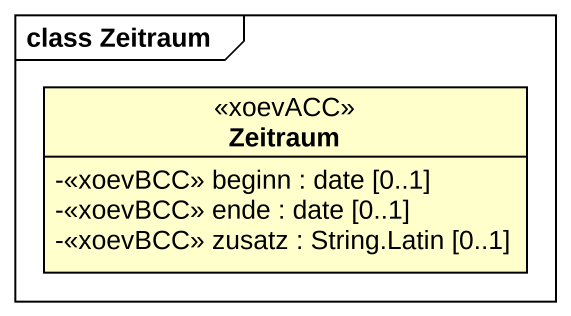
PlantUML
@startuml
mainframe class Zeitraum
hide circle
hide empty members
skinparam classAttributeIconSize 0
class Zeitraum <<xoevACC>> {
  -<<xoevBCC>> beginn : date [0..1]
  -<<xoevBCC>> ende : date [0..1]
  -<<xoevBCC>> zusatz : String.Latin [0..1]
}
@enduml
